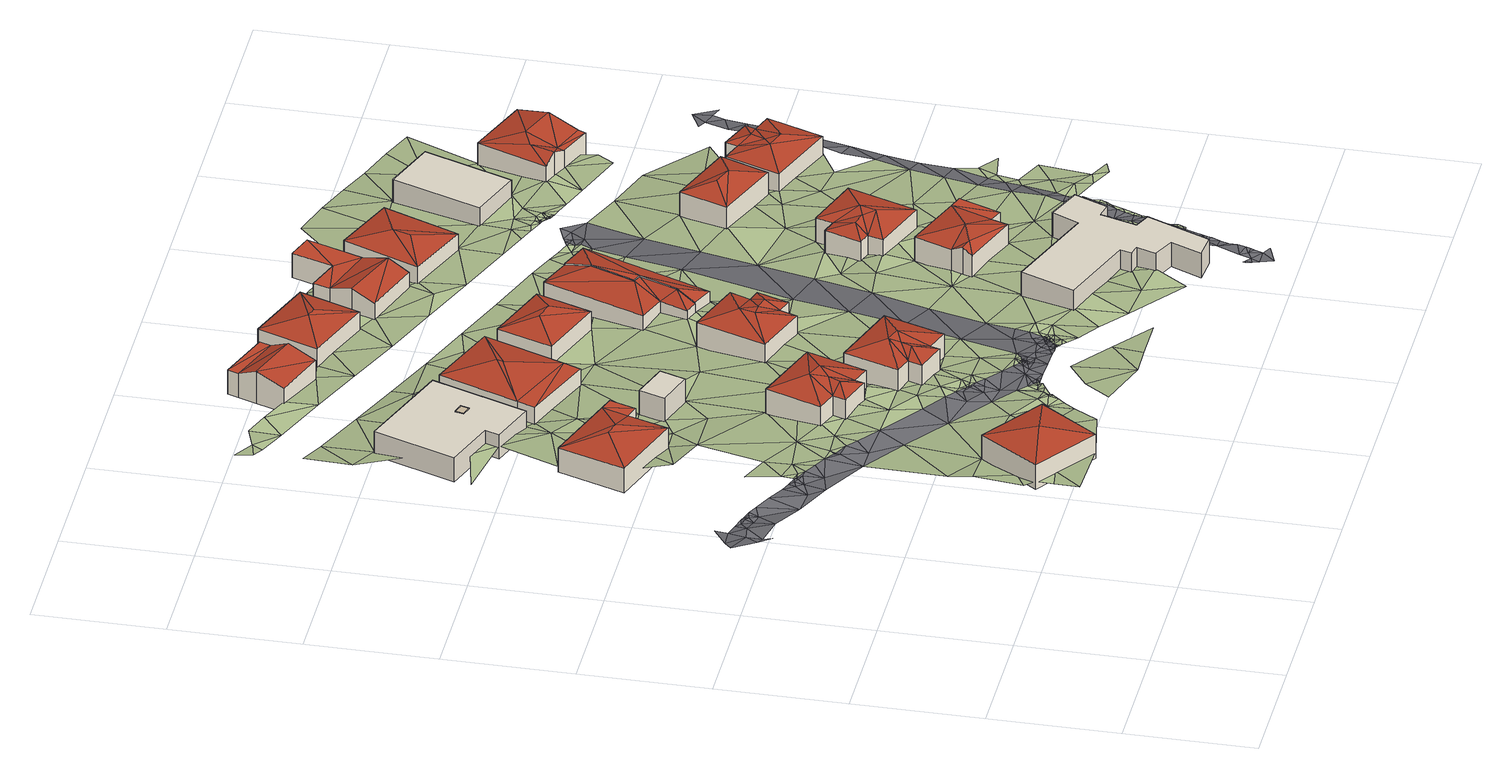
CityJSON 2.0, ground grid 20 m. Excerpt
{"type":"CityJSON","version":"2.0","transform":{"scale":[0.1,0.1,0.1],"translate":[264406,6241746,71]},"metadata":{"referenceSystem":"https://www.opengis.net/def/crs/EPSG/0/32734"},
"CityObjects":{
"building1":{"type":"Building","attributes":{"address":"26 Beatty Road University Estate Cape Town","building":"house","building:levels":1,"building_height":4.1,"roof_height":89.2,"ground_height":84.8,"plus_code":"4FRW3F62+PG8"},"geometry":[{"type":"Solid","lod":"2","boundaries":[[[[0,1,2]],[[3,1,4]],[[4,1,0]],[[3,2,1]],[[5,6,4,0]],[[6,7,3,4]],[[7,8,2,3]],[[8,5,0,2]],[[8,7,6,5]]]],"semantics":{"surfaces":[{"type":"RoofSurface"},{"type":"WallSurface"},{"type":"GroundSurface"}],"values":[[0,0,0,0,1,1,1,1,2]]}}]},
"building2":{"type":"Building","attributes":{"address":"129 Upper Roodebloem Road University Estate Cape Town","building":"house","building:levels":1,"building_height":4.1,"roof_height":83.8,"ground_height":78.7,"plus_code":"4FRW3F62+WGP"},"geometry":[{"type":"Solid","lod":"2","boundaries":[[[[9,10,11]],[[9,11,12]],[[13,14,10]],[[13,10,9]],[[15,16,17]],[[17,16,13]],[[17,13,9]],[[15,14,16]],[[16,14,13]],[[18,19,15,17]],[[19,20,14,15]],[[20,21,10,14]],[[21,22,11,10]],[[22,23,12,11]],[[23,24,9,12]],[[24,18,17,9]],[[24,23,22,21,20,19,18]]]],"semantics":{"surfaces":[{"type":"RoofSurface"},{"type":"WallSurface"},{"type":"GroundSurface"}],"values":[[0,0,0,0,0,0,0,0,0,1,1,1,1,1,1,1,2]]}}]},
"building3":{"type":"Building","attributes":{"address":"23 Rhodes Avenue University Estate Cape Town","building":"house","building:levels":1,"building_height":4.1,"roof_height":85.2,"ground_height":80.8,"plus_code":"4FRW3F62+RHX"},"geometry":[{"type":"Solid","lod":"2","boundaries":[[[[25,26,27]],[[28,29,30]],[[31,32,33]],[[28,34,29]],[[29,34,35]],[[29,35,27]],[[27,35,36]],[[27,36,25]],[[30,29,26]],[[26,29,27]],[[34,33,32]],[[34,32,35]],[[35,32,36]],[[36,32,31]],[[37,38,28,30]],[[38,39,34,28]],[[39,40,33,34]],[[40,41,31,33]],[[41,42,36,31]],[[42,43,25,36]],[[43,44,26,25]],[[44,37,30,26]],[[44,43,42,41,40,39,38,37]]]],"semantics":{"surfaces":[{"type":"RoofSurface"},{"type":"WallSurface"},{"type":"GroundSurface"}],"values":[[0,0,0,0,0,0,0,0,0,0,0,0,0,0,1,1,1,1,1,1,1,1,2]]}}]},
"building4":{"type":"Building","attributes":{"address":"127A Upper Roodebloem Road University Estate Cape Town","building":"house","building:levels":1,"building_height":4.1,"roof_height":81.6,"ground_height":76.2,"plus_code":"4FRW3F72+2GH"},"children":["building4-1"],"geometry":[{"type":"Solid","lod":"1","boundaries":[[[[45,46,47,48]],[[46,49,50,47]],[[49,51,52,50]],[[51,53,54,52]],[[53,55,56,54]],[[55,45,48,56]],[[48,47,50,52,54,56]],[[55,53,51,49,46,45]]]]}]},
"building4-1":{"type":"BuildingInstallation","parents":["building4"],"geometry":[{"type":"Solid","lod":"1","boundaries":[[[[57,58,59,60]],[[58,61,62,59]],[[61,63,64,62]],[[63,57,60,64]],[[60,59,62,64]],[[63,61,58,57]]]]}]},
"building5":{"type":"Building","attributes":{"building":"yes","building:levels":1,"building_height":4.1,"roof_height":83.6,"ground_height":79.1,"plus_code":"4FRW3F62+WH8"},"geometry":[{"type":"Solid","lod":"1","boundaries":[[[[65,66,67,68]],[[66,69,70,67]],[[69,71,72,70]],[[71,65,68,72]],[[68,67,70,72]],[[71,69,66,65]]]]}]},
"building6":{"type":"Building","attributes":{"address":"25 Rhodes Avenue University Estate Cape Town","building":"house","building:levels":1,"building_height":4.1,"roof_height":85.7,"ground_height":81.4,"plus_code":"4FRW3F62+RJ5"},"geometry":[{"type":"Solid","lod":"2","boundaries":[[[[73,74,75]],[[76,77,78]],[[79,80,81]],[[76,82,77]],[[77,82,83]],[[77,83,74]],[[74,83,84]],[[74,84,75]],[[82,79,81]],[[82,81,83]],[[83,81,84]],[[84,81,80]],[[78,77,73]],[[73,77,74]],[[85,86,76,78]],[[86,87,82,76]],[[87,88,79,82]],[[88,89,80,79]],[[89,90,84,80]],[[90,91,75,84]],[[91,92,73,75]],[[92,85,78,73]],[[92,91,90,89,88,87,86,85]]]],"semantics":{"surfaces":[{"type":"RoofSurface"},{"type":"WallSurface"},{"type":"GroundSurface"}],"values":[[0,0,0,0,0,0,0,0,0,0,0,0,0,0,1,1,1,1,1,1,1,1,2]]}}]},
"building7":{"type":"Building","attributes":{"address":"University Estate Cape Town","building":"house","building:levels":1,"building_height":4.1,"roof_height":81.1,"ground_height":76.1,"plus_code":"4FRW3F72+2J2"},"geometry":[{"type":"Solid","lod":"2","boundaries":[[[[93,94,95]],[[95,94,96]],[[95,97,93]],[[98,99,100]],[[98,93,99]],[[99,93,97]],[[99,97,100]],[[100,97,95]],[[101,102,93,98]],[[102,103,94,93]],[[103,104,96,94]],[[104,105,95,96]],[[105,106,100,95]],[[106,101,98,100]],[[106,105,104,103,102,101]]]],"semantics":{"surfaces":[{"type":"RoofSurface"},{"type":"WallSurface"},{"type":"GroundSurface"}],"values":[[0,0,0,0,0,0,0,0,1,1,1,1,1,1,2]]}}]},
"building8":{"type":"Building","attributes":{"address":"University Estate Cape Town","building":"house","building:levels":1,"building_height":4.1,"roof_height":83.9,"ground_height":78.6,"plus_code":"4FRW3F62+VMM"},"geometry":[{"type":"Solid","lod":"2","boundaries":[[[[107,108,109]],[[110,111,112]],[[113,114,115]],[[107,115,108]],[[108,115,114]],[[108,114,116]],[[108,116,117]],[[108,117,109]],[[113,118,114]],[[114,118,116]],[[116,118,111]],[[116,111,117]],[[117,111,110]],[[112,111,118]],[[119,120,115,107]],[[120,121,113,115]],[[121,122,118,113]],[[122,123,112,118]],[[123,124,110,112]],[[124,125,117,110]],[[125,126,109,117]],[[126,119,107,109]],[[126,125,124,123,122,121,120,119]]]],"semantics":{"surfaces":[{"type":"RoofSurface"},{"type":"WallSurface"},{"type":"GroundSurface"}],"values":[[0,0,0,0,0,0,0,0,0,0,0,0,0,0,1,1,1,1,1,1,1,1,2]]}}]},
"building9":{"type":"Building","attributes":{"address":"31 Ritchie Street University Estate Cape Town","building":"house","building:levels":1,"building_height":4.1,"roof_height":78.1,"ground_height":73.3,"plus_code":"4FRW3F72+4JC"},"geometry":[{"type":"Solid","lod":"2","boundaries":[[[[127,128,129]],[[127,129,130]],[[128,131,132]],[[128,132,129]],[[131,133,134]],[[131,134,132]],[[135,136,134,133]],[[136,137,132,134]],[[137,138,129,132]],[[138,139,130,129]],[[139,140,127,130]],[[140,141,128,127]],[[141,142,131,128]],[[142,135,133,131]],[[142,141,140,139,138,137,136,135]]]],"semantics":{"surfaces":[{"type":"RoofSurface"},{"type":"WallSurface"},{"type":"GroundSurface"}],"values":[[0,0,0,0,0,0,1,1,1,1,1,1,1,1,2]]}}]},
"building10":{"type":"Building","attributes":{"address":"University Estate Cape Town","building":"house","building:levels":1,"building_height":4.1,"roof_height":80.8,"ground_height":75.8,"plus_code":"4FRW3F62+XMV"},"geometry":[{"type":"Solid","lod":"2","boundaries":[[[[143,144,145]],[[146,147,148]],[[143,145,148]],[[143,148,147]],[[144,146,145]],[[145,146,148]],[[149,150,144,143]],[[150,151,146,144]],[[151,152,147,146]],[[152,149,143,147]],[[152,151,150,149]]]],"semantics":{"surfaces":[{"type":"RoofSurface"},{"type":"WallSurface"},{"type":"GroundSurface"}],"values":[[0,0,0,0,0,0,1,1,1,1,2]]}}]},
"building11":{"type":"Building","attributes":{"address":"7 Beatty Road University Estate Cape Town","building":"house","building:levels":1,"building_height":4.1,"roof_height":87.1,"ground_height":82.3,"plus_code":"4FRW3F62+PQ7"},"geometry":[{"type":"Solid","lod":"1","boundaries":[[[[153,154,155,156]],[[154,157,158,155]],[[157,159,160,158]],[[159,161,162,160]],[[161,163,164,162]],[[163,165,166,164]],[[165,167,168,166]],[[167,169,170,168]],[[169,171,172,170]],[[171,173,174,172]],[[173,175,176,174]],[[175,177,178,176]],[[177,179,180,178]],[[179,181,182,180]],[[181,183,184,182]],[[183,153,156,184]],[[156,155,158,160,162,164,166,168,170,172,174,176,178,180,182,184]],[[183,181,179,177,175,173,171,169,167,165,163,161,159,157,154,153]]]]}]},
"building12":{"type":"Building","attributes":{"address":"University Estate Cape Town","building":"house","building:levels":1,"building_height":4.1,"roof_height":81,"ground_height":75.7,"plus_code":"4FRW3F62+XP6"},"geometry":[{"type":"Solid","lod":"2","boundaries":[[[[185,186,187]],[[188,189,190]],[[187,191,192]],[[187,192,185]],[[191,193,192]],[[192,193,194]],[[193,190,189]],[[193,189,194]],[[195,196,187,186]],[[196,197,191,187]],[[197,198,193,191]],[[198,199,190,193]],[[199,200,188,190]],[[200,201,189,188]],[[201,202,194,189]],[[202,203,192,194]],[[203,204,185,192]],[[204,195,186,185]],[[204,203,202,201,200,199,198,197,196,195]]]],"semantics":{"surfaces":[{"type":"RoofSurface"},{"type":"WallSurface"},{"type":"GroundSurface"}],"values":[[0,0,0,0,0,0,0,0,1,1,1,1,1,1,1,1,1,1,2]]}}]},
"building13":{"type":"Building","attributes":{"address":"33 Ritchie Street University Estate Cape Town","building":"house","building:levels":1,"building_height":4.1,"roof_height":77.9,"ground_height":72.8,"plus_code":"4FRW3F72+4M6"},"geometry":[{"type":"Solid","lod":"2","boundaries":[[[[205,206,207]],[[208,209,210]],[[205,207,209]],[[209,207,210]],[[206,208,207]],[[207,208,210]],[[211,212,205,209]],[[212,213,206,205]],[[213,214,208,206]],[[214,211,209,208]],[[214,213,212,211]]]],"semantics":{"surfaces":[{"type":"RoofSurface"},{"type":"WallSurface"},{"type":"GroundSurface"}],"values":[[0,0,0,0,0,0,1,1,1,1,2]]}}]},
"building14":{"type":"Building","attributes":{"address":"University Estate Cape Town","building":"house","building:levels":1,"building_height":4.1,"roof_height":80.9,"ground_height":75.9,"plus_code":"4FRW3F62+XP8"},"geometry":[{"type":"Solid","lod":"2","boundaries":[[[[215,216,217]],[[218,219,220]],[[215,221,222]],[[215,222,216]],[[216,222,218]],[[218,222,219]],[[223,224,215,217]],[[224,225,221,215]],[[225,226,222,221]],[[226,227,219,222]],[[227,228,220,219]],[[228,229,218,220]],[[229,230,216,218]],[[230,223,217,216]],[[230,229,228,227,226,225,224,223]]]],"semantics":{"surfaces":[{"type":"RoofSurface"},{"type":"WallSurface"},{"type":"GroundSurface"}],"values":[[0,0,0,0,0,0,1,1,1,1,1,1,1,1,2]]}}]},
"building15":{"type":"Building","attributes":{"address":"5 Beatty Road University Estate Cape Town","building":"house","building:levels":1,"building_height":4.1,"roof_height":85.4,"ground_height":80.6,"plus_code":"4FRW3F62+QQW"},"geometry":[{"type":"Solid","lod":"2","boundaries":[[[[231,232,233]],[[231,234,232]],[[232,234,235]],[[235,234,236]],[[235,236,237]],[[237,238,235]],[[235,238,232]],[[232,238,239]],[[232,239,233]],[[233,239,240]],[[233,240,241]],[[242,243,233,241]],[[243,244,231,233]],[[244,245,234,231]],[[245,246,236,234]],[[246,247,237,236]],[[247,248,238,237]],[[248,249,239,238]],[[249,250,240,239]],[[250,242,241,240]],[[250,249,248,247,246,245,244,243,242]]]],"semantics":{"surfaces":[{"type":"RoofSurface"},{"type":"WallSurface"},{"type":"GroundSurface"}],"values":[[0,0,0,0,0,0,0,0,0,0,0,1,1,1,1,1,1,1,1,1,2]]}}]},
"building16":{"type":"Building","attributes":{"address":"3 Beatty Road University Estate Cape Town","building":"house","building:levels":1,"building_height":4.1,"roof_height":83.6,"ground_height":78.9,"plus_code":"4FRW3F62+VQ5"},"geometry":[{"type":"Solid","lod":"2","boundaries":[[[[251,252,253]],[[251,253,254]],[[251,254,255]],[[252,256,253]],[[257,258,259]],[[257,259,260]],[[260,259,261]],[[258,262,259]],[[259,262,261]],[[255,260,251]],[[251,260,261]],[[251,261,252]],[[252,261,262]],[[252,262,256]],[[263,264,255,254]],[[264,265,260,255]],[[265,266,257,260]],[[266,267,258,257]],[[267,268,262,258]],[[268,269,256,262]],[[269,270,253,256]],[[270,263,254,253]],[[270,269,268,267,266,265,264,263]]]],"semantics":{"surfaces":[{"type":"RoofSurface"},{"type":"WallSurface"},{"type":"GroundSurface"}],"values":[[0,0,0,0,0,0,0,0,0,0,0,0,0,0,1,1,1,1,1,1,1,1,2]]}}]},
"building17":{"type":"Building","attributes":{"address":"35 Ritchie Street University Estate Cape Town","building":"house","building:levels":1,"building_height":4.1,"roof_height":77.2,"ground_height":72.4,"plus_code":"4FRW3F72+4P3"},"geometry":[{"type":"Solid","lod":"2","boundaries":[[[[271,272,273]],[[274,273,275]],[[275,273,276]],[[276,273,272]],[[272,277,278]],[[272,278,276]],[[277,279,278]],[[278,279,280]],[[281,282,274,275]],[[282,283,273,274]],[[283,284,271,273]],[[284,285,272,271]],[[285,286,277,272]],[[286,287,279,277]],[[287,288,280,279]],[[288,289,278,280]],[[289,290,276,278]],[[290,281,275,276]],[[290,289,288,287,286,285,284,283,282,281]]]],"semantics":{"surfaces":[{"type":"RoofSurface"},{"type":"WallSurface"},{"type":"GroundSurface"}],"values":[[0,0,0,0,0,0,0,0,1,1,1,1,1,1,1,1,1,1,2]]}}]},
"building18":{"type":"Building","attributes":{"address":"37 Ritchie Street University Estate Cape Town","building":"house","building:levels":1,"building_height":4.1,"roof_height":78,"ground_height":72.7,"plus_code":"4FRW3F72+3QM"},"geometry":[{"type":"Solid","lod":"2","boundaries":[[[[291,292,293]],[[294,295,296]],[[291,296,292]],[[292,296,295]],[[292,295,294]],[[292,294,293]],[[297,298,294,296]],[[298,299,293,294]],[[299,300,291,293]],[[300,297,296,291]],[[300,299,298,297]]]],"semantics":{"surfaces":[{"type":"RoofSurface"},{"type":"WallSurface"},{"type":"GroundSurface"}],"values":[[0,0,0,0,0,0,1,1,1,1,2]]}}]},
"building19":{"type":"Building","attributes":{"address":"1 Beatty Road University Estate Cape Town","building":"house","building:levels":1,"building_height":4.1,"roof_height":81.8,"ground_height":77.1,"plus_code":"4FRW3F62+WRG"},"geometry":[{"type":"Solid","lod":"2","boundaries":[[[[301,302,303]],[[301,303,304]],[[301,304,305]],[[302,306,304]],[[302,304,303]],[[305,304,306]],[[307,308,301,305]],[[308,309,302,301]],[[309,310,306,302]],[[310,307,305,306]],[[310,309,308,307]]]],"semantics":{"surfaces":[{"type":"RoofSurface"},{"type":"WallSurface"},{"type":"GroundSurface"}],"values":[[0,0,0,0,0,0,1,1,1,1,2]]}}]},
"building20":{"type":"Building","attributes":{"address":"39 Hackney Lane University Estate Cape Town","building":"house","building:levels":1,"building_height":4.1,"roof_height":81.3,"ground_height":76.5,"plus_code":"4FRW3F62+WV4"},"geometry":[{"type":"Solid","lod":"2","boundaries":[[[[311,312,313]],[[313,312,314]],[[313,315,311]],[[314,312,316]],[[315,313,317]],[[318,319,314]],[[318,314,316]],[[314,319,313]],[[313,319,317]],[[320,321,322]],[[321,319,318]],[[321,318,322]],[[320,317,321]],[[321,317,319]],[[323,324,312,311]],[[324,325,316,312]],[[325,326,318,316]],[[326,327,322,318]],[[327,328,320,322]],[[328,329,317,320]],[[329,330,315,317]],[[330,323,311,315]],[[330,329,328,327,326,325,324,323]]]],"semantics":{"surfaces":[{"type":"RoofSurface"},{"type":"WallSurface"},{"type":"GroundSurface"}],"values":[[0,0,0,0,0,0,0,0,0,0,0,0,0,0,1,1,1,1,1,1,1,1,2]]}}]},
"building21":{"type":"Building","attributes":{"address":"39 Ritchie Street University Estate Cape Town","building":"house","building:levels":1,"building_height":4.1,"roof_height":77.8,"ground_height":72.9,"plus_code":"4FRW3F72+3R8"},"geometry":[{"type":"Solid","lod":"1","boundaries":[[[[331,332,333,334]],[[332,335,336,333]],[[335,337,338,336]],[[337,331,334,338]],[[334,333,336,338]],[[337,335,332,331]]]]}]},
"building22":{"type":"Building","attributes":{"address":"41 Ritchie Street University Estate Cape Town","building":"house","building:levels":1,"building_height":4.1,"roof_height":78.1,"ground_height":73.1,"plus_code":"4FRW3F72+2VQ"},"geometry":[{"type":"Solid","lod":"2","boundaries":[[[[339,340,341]],[[339,341,342]],[[343,339,344]],[[344,339,345]],[[345,339,342]],[[343,346,339]],[[339,346,340]],[[347,344,348]],[[348,344,345]],[[347,349,343]],[[347,343,344]],[[346,343,349]],[[350,351,347,348]],[[351,352,349,347]],[[352,353,346,349]],[[353,354,340,346]],[[354,355,341,340]],[[355,356,342,341]],[[356,357,345,342]],[[357,350,348,345]],[[357,356,355,354,353,352,351,350]]]],"semantics":{"surfaces":[{"type":"RoofSurface"},{"type":"WallSurface"},{"type":"GroundSurface"}],"values":[[0,0,0,0,0,0,0,0,0,0,0,0,1,1,1,1,1,1,1,1,2]]}}]},
"terrain1":{"type":"TINRelief","geometry":[{"type":"CompositeSurface","lod":"1","boundaries":[[[358,359,360]],[[361,359,358]],[[362,361,363]],[[364,362,363]],[[360,365,358]],[[5,364,363]],[[364,5,366]],[[366,5,367]],[[368,369,370]],[[370,371,368]],[[369,372,370]],[[373,366,367]],[[370,374,371]],[[374,370,372]],[[375,376,371]],[[372,377,374]],[[378,379,365]],[[375,371,374]],[[380,374,377]],[[5,379,381]],[[5,382,367]],[[383,384,380]],[[385,374,380]],[[383,386,384]],[[375,374,385]],[[386,387,384]],[[382,5,381]],[[384,385,380]],[[388,379,378]],[[387,389,384]],[[390,391,392]],[[389,387,393]],[[389,385,384]],[[375,385,394]],[[395,381,379]],[[388,395,379]],[[389,393,396]],[[392,391,397]],[[391,394,397]],[[389,398,385]],[[389,396,399]],[[400,395,388]],[[401,381,395]],[[382,381,402]],[[398,389,399]],[[403,385,398]],[[404,395,400]],[[385,405,394]],[[381,401,402]],[[406,407,408]],[[409,395,404]],[[396,410,399]],[[409,401,395]],[[396,411,410]],[[397,394,412]],[[413,409,404]],[[414,415,416]],[[385,403,405]],[[417,397,412]],[[401,409,418]],[[398,399,419]],[[409,413,420]],[[418,409,420]],[[421,420,413]],[[420,421,422]],[[423,401,418]],[[418,420,424]],[[424,420,422]],[[414,416,406]],[[418,424,423]],[[402,401,425]],[[399,410,426]],[[394,427,412]],[[401,423,425]],[[428,410,411]],[[412,429,417]],[[429,430,417]],[[431,423,424]],[[432,433,434]],[[427,394,405]],[[406,435,407]],[[428,411,436]],[[426,410,437]],[[423,431,438]],[[439,440,441]],[[425,423,438]],[[24,416,415]],[[431,442,438]],[[425,438,443]],[[444,429,412]],[[410,428,445]],[[438,442,446]],[[445,437,410]],[[446,443,438]],[[412,427,444]],[[436,447,428]],[[448,447,436]],[[449,446,442]],[[450,443,446]],[[406,416,451]],[[452,450,446]],[[452,446,449]],[[448,453,454]],[[448,454,447]],[[455,441,440]],[[449,456,452]],[[455,457,441]],[[458,432,434]],[[459,454,453]],[[453,460,459]],[[461,437,462]],[[463,428,447]],[[65,429,444]],[[460,464,459]],[[445,428,463]],[[465,464,460]],[[24,466,416]],[[467,429,65]],[[445,462,437]],[[454,459,468]],[[447,454,468]],[[466,24,467]],[[405,469,427]],[[451,416,470]],[[468,459,464]],[[471,464,465]],[[469,444,427]],[[471,465,472]],[[464,471,468]],[[65,466,467]],[[445,463,473]],[[466,474,416]],[[462,445,475]],[[463,447,476]],[[416,474,470]],[[476,447,468]],[[472,477,471]],[[478,469,405]],[[458,434,479]],[[480,481,482]],[[475,483,462]],[[484,479,434]],[[471,485,468]],[[481,480,486]],[[485,476,468]],[[487,470,474]],[[488,489,477]],[[490,455,440]],[[474,466,491]],[[475,85,483]],[[470,487,492]],[[471,477,493]],[[494,489,488]],[[494,495,496]],[[495,497,496]],[[497,498,499]],[[496,497,499]],[[498,500,499]],[[496,499,500]],[[489,494,496]],[[490,440,501]],[[502,500,498]],[[502,496,500]],[[481,486,503]],[[502,504,496]],[[485,471,493]],[[489,493,477]],[[85,505,483]],[[496,504,489]],[[65,506,466]],[[489,504,507]],[[508,492,487]],[[507,509,489]],[[492,508,510]],[[478,511,469]],[[493,489,509]],[[512,481,503]],[[513,485,514]],[[65,515,506]],[[516,479,484]],[[506,491,466]],[[493,514,485]],[[517,505,85]],[[515,469,511]],[[518,519,520]],[[520,521,518]],[[522,521,520]],[[517,523,505]],[[524,522,525]],[[522,524,521]],[[523,526,478]],[[521,524,527]],[[525,528,524]],[[527,524,529]],[[529,524,528]],[[510,508,530]],[[510,530,531]],[[529,528,532]],[[528,533,532]],[[512,503,534]],[[535,493,509]],[[536,529,537]],[[537,529,532]],[[533,538,532]],[[526,511,478]],[[501,539,490]],[[537,540,536]],[[514,493,535]],[[532,541,537]],[[537,542,540]],[[543,540,542]],[[542,537,541]],[[523,517,526]],[[92,517,85]],[[544,532,538]],[[501,45,539]],[[543,542,545]],[[530,45,531]],[[541,532,544]],[[542,546,545]],[[546,542,547]],[[544,542,541]],[[548,546,547]],[[547,542,544]],[[548,547,549]],[[503,550,534]],[[549,547,551]],[[544,551,547]],[[551,552,549]],[[45,530,553]],[[554,544,538]],[[552,555,549]],[[554,538,556]],[[511,557,515]],[[535,92,514]],[[554,551,544]],[[557,506,515]],[[551,554,552]],[[539,45,553]],[[552,558,555]],[[526,517,559]],[[558,552,554]],[[490,539,560]],[[558,561,555]],[[562,534,550]],[[556,563,554]],[[526,119,511]],[[564,563,556]],[[565,506,557]],[[92,566,517]],[[561,558,567]],[[563,558,554]],[[539,553,568]],[[92,535,569]],[[559,517,566]],[[119,557,511]],[[557,570,565]],[[570,571,565]],[[550,572,562]],[[564,573,563]],[[567,558,574]],[[558,563,574]],[[575,560,539]],[[576,577,564]],[[573,564,577]],[[568,575,539]],[[569,578,92]],[[572,550,579]],[[92,578,566]],[[149,571,570]],[[119,580,557]],[[581,566,582]],[[557,583,570]],[[571,149,106]],[[584,573,577]],[[585,586,567]],[[585,567,574]],[[587,577,576]],[[588,568,106]],[[566,578,582]],[[568,588,575]],[[119,589,590]],[[591,572,579]],[[584,577,592]],[[583,557,580]],[[580,119,590]],[[592,577,587]],[[106,149,588]],[[593,572,591]],[[579,594,591]],[[592,595,584]],[[596,597,598]],[[582,578,599]],[[600,586,585]],[[601,589,598]],[[601,590,589]],[[593,591,602]],[[592,587,603]],[[582,599,597]],[[604,585,574]],[[594,579,605]],[[593,602,606]],[[607,575,588]],[[608,604,574]],[[588,149,607]],[[590,609,580]],[[597,610,598]],[[580,611,583]],[[610,601,598]],[[610,597,599]],[[604,612,585]],[[613,607,149]],[[614,600,585]],[[615,585,612]],[[583,611,613]],[[604,608,616]],[[617,594,605]],[[615,244,585]],[[585,244,614]],[[614,618,600]],[[619,600,618]],[[616,608,620]],[[613,611,196]],[[621,181,608]],[[605,622,617]],[[623,607,613]],[[624,625,626]],[[627,610,599]],[[622,605,628]],[[625,624,629]],[[181,620,608]],[[618,614,630]],[[614,244,631]],[[196,623,613]],[[629,632,633]],[[610,627,634]],[[635,633,632]],[[631,630,614]],[[636,629,624]],[[619,618,637]],[[638,639,640]],[[641,618,630]],[[639,638,642]],[[617,622,643]],[[629,636,644]],[[642,638,645]],[[629,644,632]],[[634,627,646]],[[647,642,645]],[[631,244,648]],[[630,631,649]],[[641,637,618]],[[650,647,645]],[[619,637,651]],[[617,643,652]],[[650,653,647]],[[628,654,622]],[[655,620,656]],[[653,650,657]],[[658,620,181]],[[659,653,657]],[[660,632,644]],[[196,661,623]],[[244,243,648]],[[627,662,646]],[[663,659,657]],[[661,196,664]],[[658,656,620]],[[663,665,659]],[[652,643,666]],[[181,667,658]],[[632,660,668]],[[628,669,654]],[[632,668,667]],[[665,663,670]],[[670,671,665]],[[622,654,672]],[[264,651,637]],[[671,670,673]],[[674,652,666]],[[658,675,656]],[[673,676,671]],[[264,637,677]],[[676,673,678]],[[679,662,627]],[[648,243,680]],[[230,661,664]],[[681,667,668]],[[678,682,676]],[[667,683,658]],[[684,682,678]],[[662,679,230]],[[654,669,685]],[[682,684,686]],[[683,667,681]],[[654,685,672]],[[651,264,687]],[[243,242,688]],[[686,684,689]],[[243,688,680]],[[690,686,689]],[[674,691,692]],[[693,690,689]],[[694,651,695]],[[693,696,690]],[[697,675,658]],[[698,658,683]],[[661,230,699]],[[242,675,700]],[[691,674,701]],[[672,685,702]],[[696,693,703]],[[651,687,695]],[[696,703,704]],[[705,687,264]],[[688,242,700]],[[706,230,679]],[[688,707,680]],[[708,704,703]],[[697,658,698]],[[708,709,704]],[[699,230,710]],[[701,711,691]],[[669,712,685]],[[702,685,713]],[[700,675,697]],[[708,714,709]],[[230,706,710]],[[707,688,700]],[[702,713,715]],[[707,716,680]],[[687,705,716]],[[717,714,708]],[[669,718,712]],[[710,719,699]],[[717,720,714]],[[708,721,717]],[[722,694,695]],[[706,723,710]],[[694,722,724]],[[719,710,725]],[[726,710,723]],[[713,300,715]],[[725,710,726]],[[720,717,727]],[[728,695,687]],[[729,687,716]],[[717,721,730]],[[697,731,700]],[[725,726,732]],[[720,727,733]],[[715,300,281]],[[734,730,721]],[[700,735,707]],[[730,727,717]],[[728,687,729]],[[727,736,733]],[[736,737,733]],[[712,718,738]],[[731,735,700]],[[739,716,707]],[[730,734,740]],[[738,718,741]],[[729,716,742]],[[743,737,736]],[[744,727,730]],[[745,737,743]],[[744,736,727]],[[746,738,741]],[[722,747,724]],[[729,748,728]],[[739,742,716]],[[739,707,735]],[[738,749,712]],[[724,747,750]],[[729,742,751]],[[752,745,743]],[[746,753,738]],[[753,746,754]],[[729,751,748]],[[755,712,749]],[[752,756,745]],[[757,753,754]],[[738,753,758]],[[754,759,760]],[[754,760,757]],[[760,759,761]],[[743,762,752]],[[760,761,763]],[[757,758,753]],[[758,749,738]],[[763,764,760]],[[765,764,763]],[[747,722,766]],[[748,751,767]],[[765,768,764]],[[769,757,760]],[[770,771,768]],[[771,770,772]],[[773,751,742]],[[771,764,768]],[[772,770,774]],[[767,775,748]],[[760,764,769]],[[772,776,771]],[[755,777,300]],[[771,776,764]],[[774,776,772]],[[757,769,758]],[[776,774,778]],[[776,778,779]],[[764,776,780]],[[769,764,780]],[[780,776,779]],[[781,742,739]],[[781,773,742]],[[782,775,767]],[[783,780,779]],[[782,784,775]],[[758,769,785]],[[769,780,785]],[[783,786,780]],[[787,784,782]],[[749,758,788]],[[785,780,786]],[[739,789,781]],[[755,749,790]],[[787,782,791]],[[788,758,785]],[[792,766,307]],[[791,307,787]],[[747,766,793]],[[794,773,781]],[[307,791,792]],[[786,795,785]],[[766,792,793]],[[755,796,777]],[[797,795,786]],[[796,755,790]],[[791,798,792]],[[788,785,795]],[[799,798,791]],[[797,800,795]],[[788,795,801]],[[792,798,802]],[[802,793,792]],[[800,797,803]],[[796,790,804]],[[797,805,803]],[[806,788,801]],[[788,806,332]],[[807,804,790]],[[805,808,803]],[[807,790,332]],[[809,803,808]],[[807,332,810]],[[811,332,806]],[[810,332,811]]]}]},
"road1":{"type":"Road","attributes":{"highway":"residential","name":"Rhodes Avenue","surface":"asphalt","lanes":2,"width":5.5},"geometry":[{"type":"MultiSurface","lod":"1","boundaries":[[[812,396,393]],[[813,814,453]],[[387,815,812]],[[816,817,818]],[[373,815,380]],[[819,820,821]],[[822,377,372]],[[822,372,823]],[[822,380,377]],[[812,815,373]],[[402,824,825]],[[826,827,828]],[[829,830,831]],[[832,472,833]],[[829,826,834]],[[833,465,835]],[[465,460,835]],[[450,836,443]],[[837,838,839]],[[840,817,816]],[[837,841,842]],[[837,839,841]],[[843,844,845]],[[846,817,840]],[[842,841,847]],[[848,849,850]],[[831,830,851]],[[835,824,833]],[[852,853,851]],[[836,450,452]],[[854,853,852]],[[827,831,853]],[[853,498,497]],[[827,494,488]],[[853,854,498]],[[497,495,853]],[[495,494,827]],[[851,853,831]],[[369,855,856]],[[857,858,840]],[[460,453,814]],[[813,453,448]],[[818,817,859]],[[858,846,840]],[[860,861,862]],[[821,863,864]],[[828,425,443]],[[456,449,848]],[[850,836,452]],[[850,452,456]],[[850,456,848]],[[855,865,856]],[[856,865,862]],[[866,850,849]],[[828,477,832]],[[820,819,858]],[[840,816,857]],[[820,858,857]],[[821,820,857]],[[844,857,816]],[[857,844,821]],[[812,393,387]],[[386,383,815]],[[853,495,827]],[[829,831,826]],[[823,372,369]],[[860,867,868]],[[856,823,369]],[[855,867,865]],[[862,823,856]],[[823,862,822]],[[861,869,863]],[[860,865,867]],[[382,396,367]],[[814,835,460]],[[866,828,850]],[[443,836,828]],[[818,845,844]],[[819,821,864]],[[816,818,844]],[[818,859,845]],[[850,828,836]],[[826,831,827]],[[813,825,824]],[[844,843,821]],[[821,843,863]],[[382,436,411]],[[824,814,813]],[[814,824,835]],[[436,825,448]],[[813,448,825]],[[827,488,828]],[[477,828,488]],[[828,866,826]],[[826,866,834]],[[863,869,864]],[[425,832,402]],[[465,833,472]],[[860,862,865]],[[862,870,822]],[[824,832,833]],[[832,477,472]],[[386,815,387]],[[815,383,380]],[[870,373,822]],[[380,822,373]],[[871,845,859]],[[843,845,839]],[[396,382,411]],[[839,845,841]],[[402,832,824]],[[832,425,828]],[[845,871,841]],[[841,871,847]],[[871,872,847]],[[396,812,367]],[[373,367,812]],[[861,868,869]],[[862,861,870]],[[868,861,860]],[[863,870,861]],[[436,382,825]],[[382,402,825]]]}]},
"road2":{"type":"Road","attributes":{"highway":"residential","name":"Beatty Road","surface":"asphalt","lanes":2,"width":5.5},"geometry":[{"type":"MultiSurface","lod":"1","boundaries":[[[830,873,851]],[[874,875,543]],[[543,545,874]],[[876,877,878]],[[874,879,875]],[[549,880,548]],[[880,874,546]],[[881,880,549]],[[540,543,875]],[[619,578,600]],[[627,599,651]],[[882,883,884]],[[885,725,732]],[[578,619,599]],[[750,886,724]],[[887,888,889]],[[600,578,569]],[[882,885,883]],[[555,881,549]],[[876,878,518]],[[651,599,619]],[[535,586,569]],[[875,536,540]],[[888,890,834]],[[887,889,891]],[[852,851,873]],[[852,873,892]],[[892,854,852]],[[876,518,521]],[[873,830,890]],[[891,876,887]],[[877,876,891]],[[527,529,893]],[[521,527,876]],[[894,529,536]],[[876,893,887]],[[890,829,834]],[[830,829,890]],[[873,890,895]],[[854,892,498]],[[504,502,873]],[[873,502,892]],[[502,498,892]],[[880,879,874]],[[876,527,893]],[[875,879,894]],[[536,875,894]],[[545,546,874]],[[880,546,548]],[[893,529,894]],[[504,895,507]],[[555,561,896]],[[895,890,897]],[[893,894,898]],[[873,895,504]],[[887,897,888]],[[898,887,893]],[[627,694,679]],[[732,726,883]],[[586,535,567]],[[899,879,880]],[[896,509,899]],[[897,887,898]],[[509,507,895]],[[706,724,886]],[[883,885,732]],[[884,886,750]],[[726,886,883]],[[896,899,881]],[[881,555,896]],[[879,899,894]],[[890,888,897]],[[886,726,723]],[[882,884,900]],[[899,898,894]],[[880,881,899]],[[896,567,535]],[[897,899,509]],[[723,706,886]],[[724,706,679]],[[899,897,898]],[[509,895,897]],[[886,884,883]],[[750,900,884]],[[567,896,561]],[[535,509,896]],[[679,694,724]],[[600,569,586]],[[694,627,651]]]}]},
"road3":{"type":"Road","attributes":{"highway":"service","name":"Hackney Lane","surface":"asphalt","lanes":1,"width":2.2},"geometry":[{"type":"MultiSurface","lod":"1","boundaries":[[[901,902,903]],[[904,905,906]],[[904,906,907]],[[904,908,905]],[[731,745,756]],[[720,733,698]],[[909,910,911]],[[910,912,911]],[[913,911,912]],[[914,915,916]],[[639,626,917]],[[735,731,756]],[[735,918,739]],[[919,904,920]],[[682,660,676]],[[921,922,923]],[[924,910,914]],[[733,697,698]],[[639,624,626]],[[925,926,927]],[[682,668,660]],[[921,923,928]],[[929,789,739]],[[930,925,931]],[[697,737,731]],[[709,683,704]],[[665,644,659]],[[789,932,933]],[[934,935,926]],[[698,683,714]],[[624,647,636]],[[930,926,925]],[[931,936,930]],[[636,647,653]],[[624,639,642]],[[668,690,681]],[[660,644,671]],[[926,935,927]],[[908,937,905]],[[938,939,919]],[[919,939,934]],[[917,626,940]],[[937,908,901]],[[934,939,935]],[[626,941,940]],[[901,903,937]],[[919,920,938]],[[681,704,683]],[[720,698,714]],[[636,659,644]],[[668,682,686]],[[941,930,940]],[[934,908,919]],[[904,919,908]],[[940,930,936]],[[930,941,926]],[[681,690,696]],[[676,660,671]],[[745,731,737]],[[659,636,653]],[[704,681,696]],[[714,683,709]],[[671,644,665]],[[647,624,642]],[[690,668,686]],[[915,923,916]],[[924,914,916]],[[922,942,932]],[[923,915,928]],[[910,924,912]],[[918,735,756]],[[739,918,929]],[[932,789,929]],[[933,932,942]],[[737,697,733]],[[942,922,921]]]}]}
},
"vertices":[
[277,303,179],[297,223,192],[375,235,179],[311,143,179],[213,211,179],[277,303,138],[213,211,138],[311,143,138],[375,235,138],
[334,871,118],[320,830,118],[341,823,118],[355,864,118],[274,839,131],[299,767,118],[180,807,118],[250,845,131],[216,911,118],[216,911,77],[180,807,77],[299,767,77],[320,830,77],[341,823,77],[355,864,77],[334,871,77],
[475,513,139],[507,606,139],[455,577,152],[366,557,139],[429,587,152],[397,644,139],[441,509,139],[425,541,148],[391,526,139],[398,546,139],[434,560,148],[445,523,139],[397,644,98],[366,557,98],[398,546,98],[391,526,98],[441,509,98],[445,523,98],[475,513,98],[507,606,98],
[396,1132,52],[245,1187,52],[245,1187,93],[396,1132,93],[198,1060,52],[198,1060,93],[279,1031,52],[279,1031,93],[271,1009,52],[271,1009,93],[342,984,52],[342,984,93],
[330,1065,94],[334,1078,94],[334,1078,95],[330,1065,95],[318,1083,94],[318,1083,95],[314,1070,94],[314,1070,95],
[384,827,81],[370,787,81],[370,787,122],[384,827,122],[427,768,81],[427,768,122],[441,808,81],[441,808,122],
[615,515,145],[559,485,158],[584,421,145],[476,466,145],[536,493,158],[505,552,145],[495,435,145],[543,419,145],[529,457,154],[503,457,145],[537,475,154],[547,433,145],[505,552,104],[476,466,104],[503,457,104],[495,435,104],[543,419,104],[547,433,104],[584,421,104],[615,515,104],
[366,1002,92],[355,974,92],[480,957,92],[469,930,92],[447,1039,105],[413,1126,92],[450,1049,105],[528,1083,92],[413,1126,51],[366,1002,51],[355,974,51],[469,930,51],[480,957,51],[528,1083,51],
[587,784,117],[616,728,130],[675,753,117],[683,715,117],[652,698,126],[665,665,117],[632,646,117],[609,703,130],[549,676,117],[632,703,126],[663,721,117],[642,673,117],[587,784,76],[549,676,76],[632,646,76],[642,673,76],[665,665,76],[683,715,76],[663,721,76],[675,753,76],
[409,1435,64],[403,1418,64],[486,1388,64],[492,1405,64],[393,1390,77],[476,1360,77],[377,1346,64],[459,1316,64],[377,1346,23],[459,1316,23],[476,1360,23],[486,1388,23],[492,1405,23],[409,1435,23],[403,1418,23],[393,1390,23],
[556,1070,89],[525,984,89],[581,1014,102],[628,947,89],[659,1033,89],[610,1006,102],[556,1070,48],[525,984,48],[628,947,48],[659,1033,48],
[755,343,113],[722,259,113],[722,259,154],[755,343,154],[842,216,113],[842,216,154],[837,198,113],[837,198,154],[853,194,113],[853,194,154],[842,164,113],[842,164,154],[876,148,113],[876,148,154],[855,100,113],[855,100,154],[895,96,113],[895,96,154],[937,195,113],[937,195,154],[912,206,113],[912,206,154],[929,262,113],[929,262,154],[952,257,113],[952,257,154],[974,309,113],[974,309,154],[920,331,113],[920,331,154],[901,289,113],[901,289,154],
[729,968,101],[745,1010,88],[694,1030,88],[680,805,88],[692,834,101],[659,813,88],[633,872,88],[702,899,101],[676,856,88],[715,894,101],[745,1010,47],[694,1030,47],[633,872,47],[676,856,47],[659,813,47],[680,805,47],[692,834,47],[715,894,47],[702,899,47],[729,968,47],
[533,1416,59],[498,1322,59],[564,1349,72],[607,1282,59],[642,1376,59],[581,1343,72],[642,1376,18],[533,1416,18],[498,1322,18],[607,1282,18],
[729,968,103],[792,992,90],[745,1010,90],[714,791,90],[692,834,103],[680,805,90],[702,899,103],[715,894,103],[745,1010,49],[729,968,49],[702,899,49],[715,894,49],[692,834,49],[680,805,49],[714,791,49],[792,992,49],
[843,517,137],[872,449,150],[937,482,137],[821,459,137],[833,435,147],[814,441,147],[809,426,137],[902,392,137],[911,418,137],[932,410,137],[957,475,137],[957,475,96],[937,482,96],[843,517,96],[821,459,96],[814,441,96],[809,426,96],[902,392,96],[911,418,96],[932,410,96],
[918,613,133],[909,587,133],[941,534,120],[979,642,120],[891,672,120],[852,565,120],[860,652,120],[841,596,120],[875,611,130],[882,645,120],[896,605,130],[860,589,120],[979,642,79],[891,672,79],[882,645,79],[860,652,79],[841,596,79],[860,589,79],[852,565,79],[941,534,79],
[675,1364,55],[666,1338,55],[726,1346,55],[748,1410,55],[788,1396,55],[757,1309,55],[653,1303,68],[743,1268,68],[640,1267,55],[731,1235,55],[788,1396,14],[748,1410,14],[726,1346,14],[675,1364,14],[666,1338,14],[653,1303,14],[640,1267,14],[731,1235,14],[743,1268,14],[757,1309,14],
[792,1343,58],[815,1276,71],[890,1304,58],[842,1186,58],[805,1248,71],[744,1225,58],[744,1225,17],[842,1186,17],[890,1304,17],[792,1343,17],
[948,883,102],[920,808,102],[969,833,115],[998,821,115],[1053,844,102],[1024,769,102],[1053,844,61],[948,883,61],[920,808,61],[1024,769,61],
[1033,754,96],[1144,713,96],[1089,779,109],[1118,769,109],[1064,839,96],[1176,801,96],[1095,828,96],[1145,812,96],[1106,790,106],[1101,847,96],[1115,812,106],[1151,828,96],[1033,754,55],[1144,713,55],[1176,801,55],[1145,812,55],[1151,828,55],[1101,847,55],[1095,828,55],[1064,839,55],
[996,1139,19],[1046,1276,19],[1046,1276,60],[996,1139,60],[963,1306,19],[963,1306,60],[913,1169,19],[913,1169,60],
[1090,1091,62],[1085,1080,62],[1138,1059,62],[1143,1071,62],[1072,1127,75],[1104,1140,75],[1161,1118,75],[1059,1089,75],[1081,1206,62],[1180,1168,62],[1039,1097,62],[1180,1168,21],[1081,1206,21],[1039,1097,21],[1059,1089,21],[1085,1080,21],[1138,1059,21],[1143,1071,21],[1161,1118,21],
[245,188,151],[212,184,151],[204,145,156],[213,211,151],[206,227,147],[236,243,144],[223,305,142],[311,143,150],[232,344,131],[327,427,115],[215,567,110],[213,562,112],[225,562,112],[217,585,110],[232,552,113],[261,474,114],[253,576,109],[258,619,105],[210,637,107],[251,542,113],[409,162,141],[375,235,139],[270,532,113],[412,289,130],[393,376,117],[289,522,111],[296,529,111],[316,582,107],[292,520,111],[309,508,114],[443,201,133],[339,531,110],[223,793,93],[236,747,98],[261,780,91],[326,495,114],[297,724,96],[447,241,130],[360,470,114],[299,767,86],[366,557,110],[391,526,109],[460,220,130],[463,259,130],[459,326,119],[379,594,105],[469,230,130],[397,644,99],[271,1009,74],[241,1045,74],[160,1027,76],[474,245,130],[416,467,114],[426,420,116],[337,768,85],[477,239,130],[216,911,86],[275,891,83],[321,943,74],[307,792,86],[478,249,130],[398,546,109],[478,245,130],[479,241,130],[481,243,126],[489,256,126],[483,244,126],[493,296,121],[422,516,114],[382,726,88],[459,435,116],[341,823,82],[320,830,84],[502,256,126],[516,200,130],[480,159,136],[558,132,137],[279,1031,74],[460,394,118],[441,509,112],[501,268,121],[226,1135,67],[245,1187,58],[198,1209,62],[511,262,126],[508,283,121],[370,787,85],[476,466,112],[513,269,121],[488,407,117],[476,382,118],[520,268,121],[515,276,121],[309,996,72],[519,273,121],[493,369,117],[488,379,117],[262,1268,46],[523,270,121],[218,1285,51],[567,232,124],[497,372,117],[495,368,117],[445,523,107],[475,513,112],[495,435,114],[503,366,119],[506,358,119],[360,913,77],[355,864,82],[513,381,117],[427,768,85],[342,984,66],[527,369,117],[518,347,119],[503,457,114],[355,974,66],[489,504,109],[524,425,114],[541,327,120],[470,619,98],[628,184,126],[219,1359,47],[251,1367,43],[215,1385,46],[488,550,104],[611,134,133],[543,419,111],[241,1350,43],[366,1002,66],[556,314,122],[575,315,122],[348,1234,43],[394,959,67],[355,1021,64],[582,368,112],[563,307,122],[567,304,122],[570,306,122],[569,302,122],[571,301,122],[570,302,122],[572,303,122],[320,1160,60],[574,303,122],[287,1332,41],[577,305,122],[501,587,100],[469,930,67],[584,309,121],[385,1051,62],[596,317,118],[369,1058,64],[508,763,84],[292,1380,40],[547,433,111],[584,421,108],[441,808,84],[689,136,126],[555,578,97],[617,264,123],[616,263,123],[617,262,123],[619,265,123],[618,262,123],[507,606,100],[621,263,123],[620,260,123],[549,676,88],[621,266,121],[624,257,123],[625,269,121],[399,1089,57],[382,1095,57],[639,260,122],[632,251,122],[330,1365,41],[631,406,109],[634,274,119],[638,271,119],[648,238,122],[418,1165,52],[636,276,119],[642,271,119],[643,276,119],[638,278,119],[653,273,119],[640,280,119],[642,283,119],[647,281,119],[644,285,119],[645,288,119],[378,1296,41],[651,283,119],[656,297,119],[413,1126,52],[679,281,119],[654,310,119],[679,214,124],[530,922,63],[679,307,119],[595,660,91],[435,1200,41],[663,333,116],[377,1346,41],[722,259,123],[723,179,124],[480,957,67],[632,646,89],[680,379,109],[488,1098,51],[666,495,101],[525,984,61],[504,1020,57],[459,1316,35],[767,243,124],[755,343,116],[522,1167,38],[806,112,127],[783,172,127],[701,584,90],[470,1261,38],[633,872,66],[642,673,86],[665,665,89],[628,947,61],[805,229,122],[773,448,105],[716,470,99],[842,164,128],[561,1120,40],[637,766,76],[659,813,76],[498,1322,30],[837,198,124],[476,1360,35],[535,1308,32],[842,216,124],[663,721,81],[683,715,82],[675,753,81],[735,673,78],[752,561,93],[680,805,76],[512,1360,30],[853,194,124],[809,426,104],[561,1225,36],[486,1388,26],[609,1133,39],[828,316,118],[676,856,72],[714,791,73],[664,951,59],[814,441,104],[659,1033,50],[802,565,95],[821,459,104],[846,412,108],[607,1282,31],[808,618,83],[787,652,83],[902,392,106],[901,289,116],[640,1267,30],[695,1099,40],[952,172,120],[916,145,125],[942,145,121],[805,851,63],[652,1190,36],[937,195,120],[841,596,90],[852,565,96],[952,257,120],[912,206,123],[734,842,67],[929,262,120],[963,199,120],[860,652,85],[974,152,121],[965,145,121],[971,146,121],[847,615,90],[971,159,121],[653,1303,30],[973,226,120],[976,158,121],[753,892,64],[976,172,120],[890,552,94],[860,589,90],[981,171,116],[823,743,72],[642,1376,20],[981,186,116],[711,1195,36],[911,418,103],[932,410,104],[988,189,116],[969,368,104],[986,200,116],[983,253,115],[782,1065,43],[773,942,58],[996,208,116],[745,1010,51],[992,213,116],[666,1338,26],[974,309,118],[994,280,117],[743,1154,37],[999,217,115],[997,227,115],[731,1235,32],[1003,227,115],[675,1364,26],[943,438,100],[1002,241,115],[882,645,85],[1010,245,115],[840,940,51],[941,534,92],[1004,307,117],[1007,254,115],[1015,335,114],[1018,264,115],[744,1225,32],[1013,268,117],[930,724,71],[958,507,96],[1021,273,117],[1018,282,117],[707,1380,16],[689,1392,16],[1025,282,117],[858,834,62],[920,808,69],[1023,295,117],[1046,416,101],[1025,362,114],[825,1048,43],[1013,490,94],[726,1346,21],[743,1268,25],[1033,301,110],[1028,309,117],[929,659,85],[860,992,46],[1002,552,90],[1040,320,108],[1034,323,108],[852,1022,41],[735,1372,15],[842,1186,33],[774,1299,25],[1039,336,108],[757,1309,25],[979,642,84],[1074,330,108],[835,1119,36],[847,1040,41],[1044,350,108],[1077,303,110],[948,883,63],[868,1011,46],[894,924,50],[869,1032,41],[871,1020,41],[1094,370,97],[987,783,67],[993,742,71],[1102,310,109],[1067,470,92],[875,1029,41],[1065,405,101],[1113,287,109],[1088,524,85],[1084,414,97],[1076,432,96],[905,1121,35],[1109,579,79],[1138,296,106],[880,1101,37],[1032,693,75],[1097,449,93],[1134,395,94],[1086,459,93],[903,1092,37],[1002,989,40],[1024,769,67],[913,1169,32],[930,1015,44],[1033,754,69],[1116,479,90],[917,1095,37],[926,1083,37],[890,1304,23],[1107,514,90],[931,1091,37],[934,1123,34],[929,1082,37],[933,1086,37],[932,1080,37],[1144,456,91],[935,1078,37],[942,1078,37],[937,1076,37],[1015,858,67],[1040,773,65],[940,1074,37],[943,1092,37],[942,1071,37],[942,1073,37],[943,1071,37],[1070,740,69],[945,1070,37],[1032,788,65],[946,1075,37],[893,1426,5],[947,1069,37],[952,1067,37],[953,1086,37],[1092,686,71],[1050,802,65],[962,1063,38],[1039,807,65],[965,1116,34],[982,1056,38],[1046,826,61],[996,1139,34],[1130,633,76],[963,1306,24],[1064,839,61],[1073,872,58],[1074,963,42],[1144,713,67],[1039,1097,38],[946,1406,10],[1023,1041,38],[1101,847,57],[1095,828,57],[1059,1089,38],[1053,1134,33],[1160,882,47],[1085,1080,35],[1000,1386,9],[1103,1012,39],[1081,1206,27],[1053,1366,7],[1119,1037,39],[1120,1067,35],[1106,1345,10],[1159,1325,8],
[297,473,114],[482,372,117],[491,364,119],[285,512,114],[92,612,111],[93,618,109],[82,616,109],[112,610,111],[103,609,111],[102,594,111],[222,523,112],[221,554,112],[482,342,119],[453,361,119],[551,290,122],[560,300,122],[538,293,122],[570,286,122],[570,291,122],[564,294,122],[492,320,119],[498,344,119],[568,266,124],[498,360,119],[522,280,121],[25,581,117],[38,561,119],[40,576,114],[95,614,111],[40,600,114],[3,615,117],[76,565,119],[85,598,111],[64,603,114],[95,617,109],[22,627,112],[525,268,121],[530,268,122],[528,275,121],[571,296,122],[571,298,122],[568,299,122],[571,300,122],[212,563,112],[211,559,112],[97,608,111],[97,616,109],[73,623,109],[191,558,112],[173,537,112],[199,548,112],[132,540,112],[126,603,111],[203,563,112],[542,268,122],[198,570,110],[183,576,110],[155,590,111],[188,514,114],[53,629,109],[56,649,109],
[574,299,122],[636,282,119],[633,279,119],[616,267,121],[614,264,123],[615,264,123],[632,283,119],[639,286,119],[638,303,119],[887,1040,40],[887,1027,40],[906,1033,40],[878,1036,41],[886,1009,44],[610,272,121],[597,265,123],[607,264,123],[584,287,121],[612,264,123],[573,300,122],[619,274,121],[624,280,121],[585,298,121],[635,331,116],[599,291,121],[613,285,121],[623,293,121],[914,1051,40],
[892,42,126],[889,45,126],[888,42,126],[918,22,126],[893,22,126],[899,2,127],[932,14,126],[900,36,126],[1218,910,42],[1234,904,40],[1254,927,38],[1255,897,40],[1270,891,40],[1219,867,42],[1206,831,49],[1233,842,46],[960,131,121],[1128,569,79],[913,43,126],[923,36,126],[1171,741,63],[1191,733,62],[1212,787,55],[1247,878,40],[944,90,122],[921,90,127],[939,77,122],[1192,796,55],[1149,623,72],[941,111,122],[950,104,122],[1170,678,67],[1150,687,67],[907,55,126],[934,63,125],[952,111,122],[890,32,126],[926,42,126],[929,49,126],[955,118,121],[931,118,121],[1161,714,67]
]}
